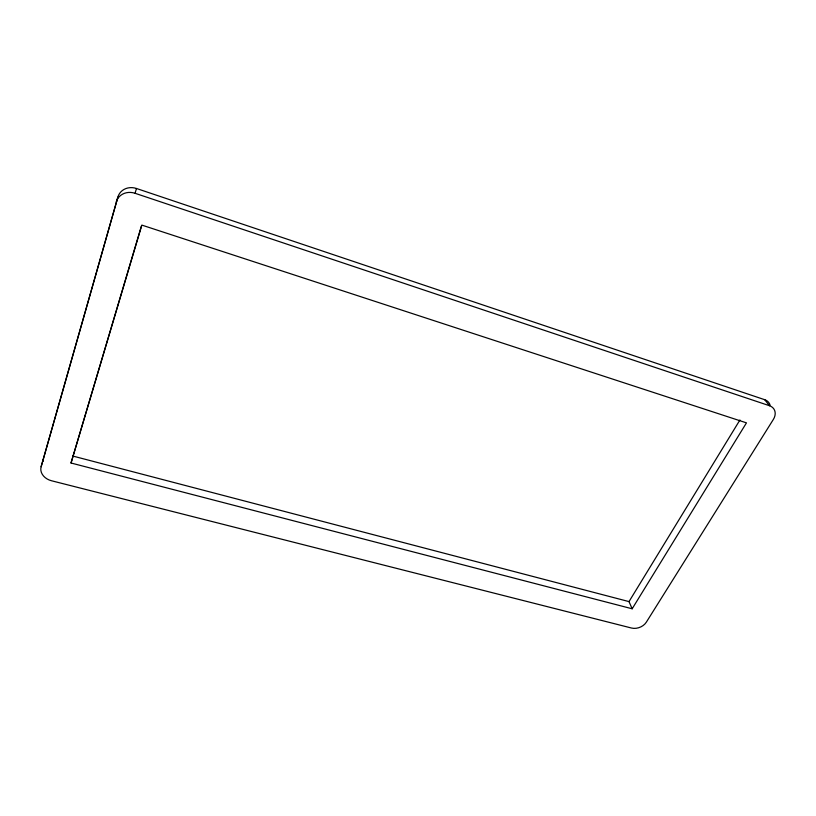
<?xml version="1.0" encoding="UTF-8"?>
<svg xmlns="http://www.w3.org/2000/svg" width="816" height="816" viewBox="0 0 816 816"><rect width="100%" height="100%" fill="white"/><g stroke="black" fill="none" stroke-linecap="round" stroke-linejoin="round"><path stroke-width="1.22" d="M71.023 463.009L141.851 225.104L746.467 422.861L632.165 608.787L71.023 463.009L141.382 226.103M764.714 399.707L769.498 405.725A12.862 9.904 -31.8 0 1 773.364 419.424L646.323 622.19A11.302 8.293 -20.5 0 1 631.513 628.034L51.479 480.746A13.811 11.026 11.2 0 1 41.126 466.752L117.892 197.064A15.453 13.892 27.7 0 1 136.486 188.486L764.714 399.707A12.74 9.853 -32 0 1 770.08 405.134M41.126 466.752L117.892 197.064M116.239 201.96A15.626 14.025 27.2 0 1 135.048 193.28L136.486 188.486M632.165 608.787L629.003 601.606L739.928 419.985M72.93 456.073L629.003 601.606M135.048 193.28L769.498 405.725M43.064 461.173A13.678 10.955 11.4 0 1 43.35 459.765"/></g></svg>
